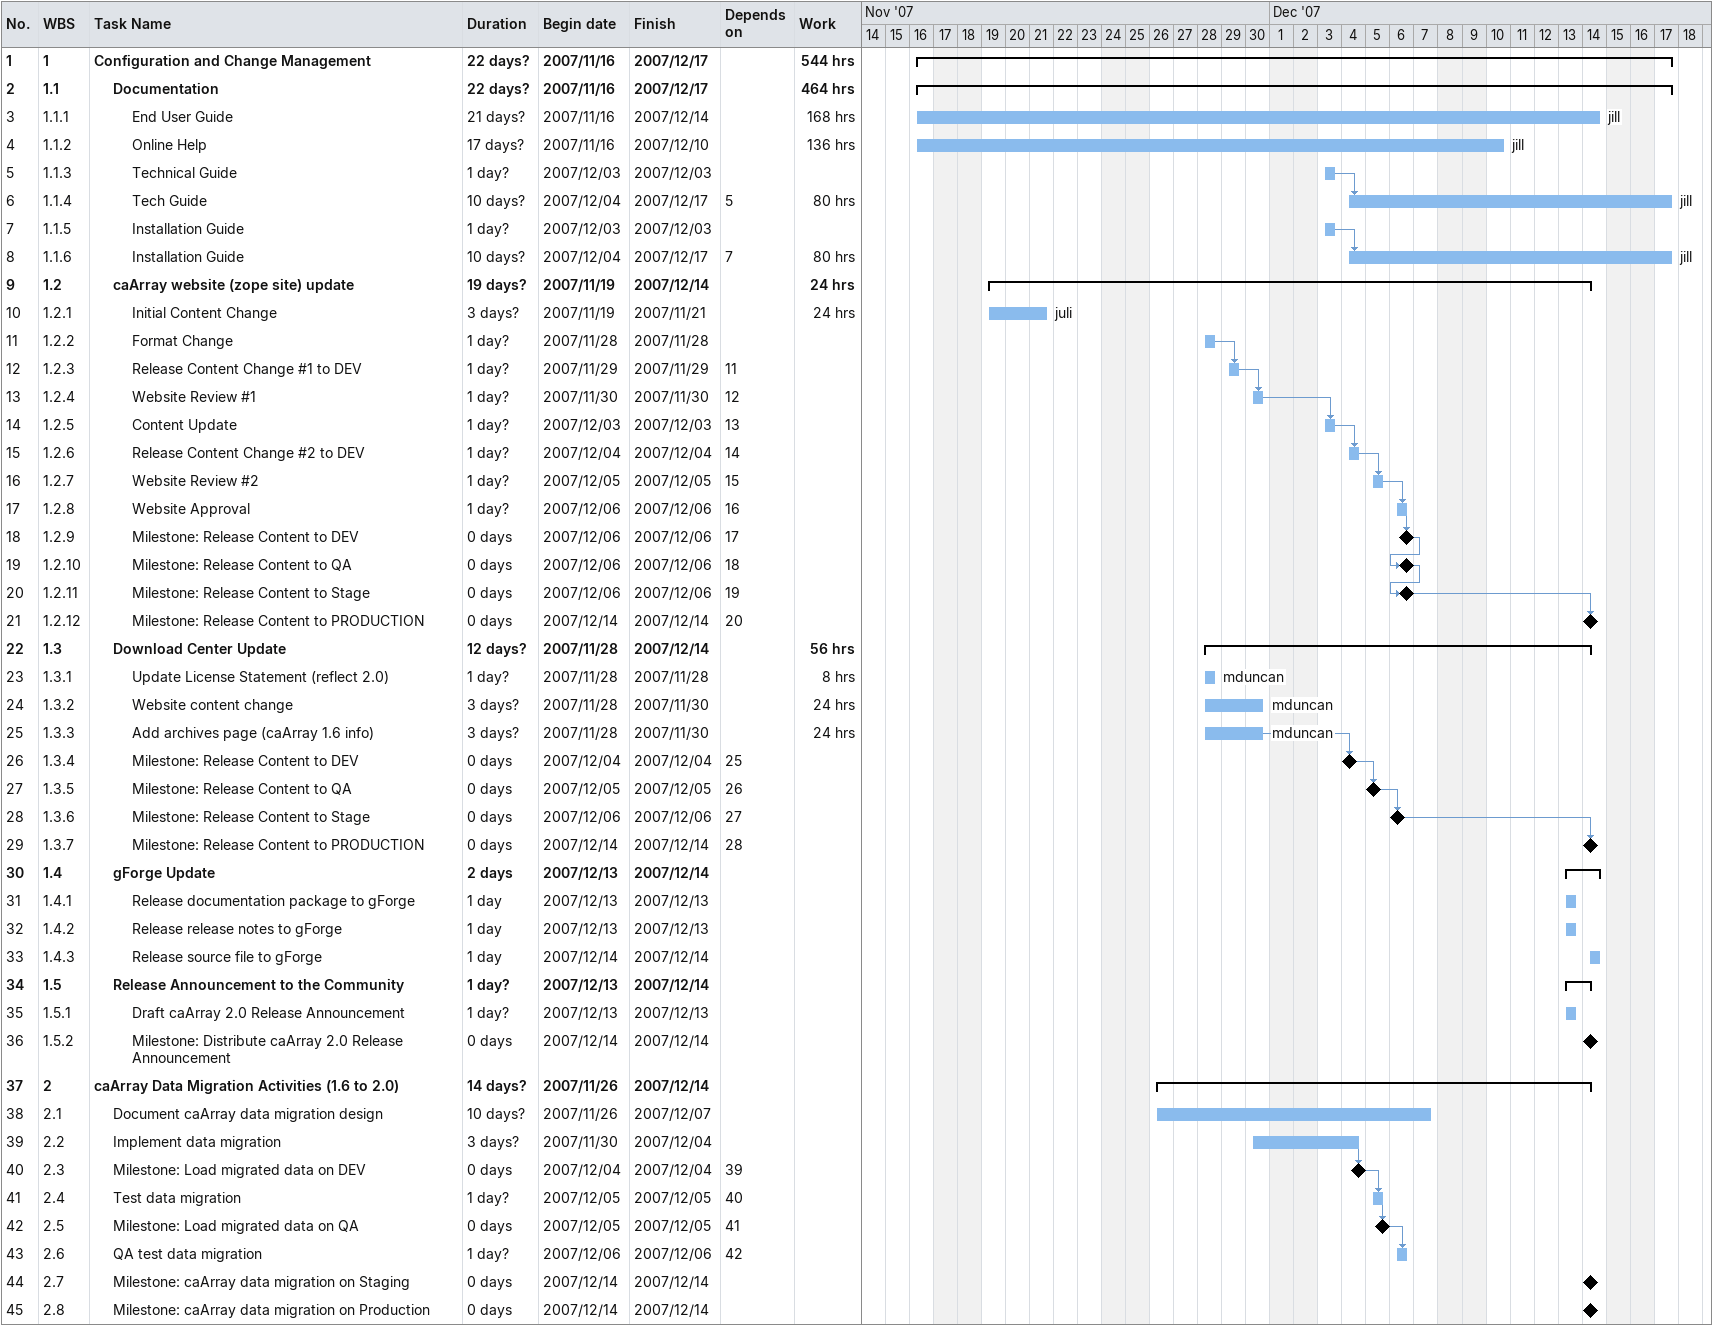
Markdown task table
| ID | WBS | Task | Duration | Start | Finish | Predecessors | Resources | Work (h) |
|---|---|---|---|---|---|---|---|---|
| 1 | 1 | **Configuration and Change Management** | 22d? | 2007-11-16 | 2007-12-17 |  |  | 544 |
| 2 | 1.1 | **Documentation** | 22d? | 2007-11-16 | 2007-12-17 |  |  | 464 |
| 3 | 1.1.1 | End User Guide | 21d? | 2007-11-16 | 2007-12-14 |  | jill | 168 |
| 4 | 1.1.2 | Online Help | 17d? | 2007-11-16 | 2007-12-10 |  | jill | 136 |
| 5 | 1.1.3 | Technical Guide | 1d? | 2007-12-03 | 2007-12-03 |  |  |  |
| 6 | 1.1.4 | Tech Guide | 10d? | 2007-12-04 | 2007-12-17 | 5 | jill | 80 |
| 7 | 1.1.5 | Installation Guide | 1d? | 2007-12-03 | 2007-12-03 |  |  |  |
| 8 | 1.1.6 | Installation Guide | 10d? | 2007-12-04 | 2007-12-17 | 7 | jill | 80 |
| 9 | 1.2 | **caArray website (zope site) update** | 19d? | 2007-11-19 | 2007-12-14 |  |  | 24 |
| 10 | 1.2.1 | Initial Content Change | 3d? | 2007-11-19 | 2007-11-21 |  | juli | 24 |
| 11 | 1.2.2 | Format Change | 1d? | 2007-11-28 | 2007-11-28 |  |  |  |
| 12 | 1.2.3 | Release Content Change #1 to DEV | 1d? | 2007-11-29 | 2007-11-29 | 11 |  |  |
| 13 | 1.2.4 | Website Review #1 | 1d? | 2007-11-30 | 2007-11-30 | 12 |  |  |
| 14 | 1.2.5 | Content Update | 1d? | 2007-12-03 | 2007-12-03 | 13 |  |  |
| 15 | 1.2.6 | Release Content Change #2 to DEV | 1d? | 2007-12-04 | 2007-12-04 | 14 |  |  |
| 16 | 1.2.7 | Website Review #2 | 1d? | 2007-12-05 | 2007-12-05 | 15 |  |  |
| 17 | 1.2.8 | Website Approval | 1d? | 2007-12-06 | 2007-12-06 | 16 |  |  |
| 18 | 1.2.9 | Milestone: Release Content to DEV | 0d | 2007-12-06 | 2007-12-06 | 17 |  |  |
| 19 | 1.2.10 | Milestone: Release Content to QA | 0d | 2007-12-06 | 2007-12-06 | 18 |  |  |
| 20 | 1.2.11 | Milestone: Release Content to Stage | 0d | 2007-12-06 | 2007-12-06 | 19 |  |  |
| 21 | 1.2.12 | Milestone: Release Content to PRODUCTION | 0d | 2007-12-14 | 2007-12-14 | 20 |  |  |
| 22 | 1.3 | **Download Center Update** | 12d? | 2007-11-28 | 2007-12-14 |  |  | 56 |
| 23 | 1.3.1 | Update License Statement (reflect 2.0) | 1d? | 2007-11-28 | 2007-11-28 |  | mduncan | 8 |
| 24 | 1.3.2 | Website content change | 3d? | 2007-11-28 | 2007-11-30 |  | mduncan | 24 |
| 25 | 1.3.3 | Add archives page (caArray 1.6 info) | 3d? | 2007-11-28 | 2007-11-30 |  | mduncan | 24 |
| 26 | 1.3.4 | Milestone: Release Content to DEV | 0d | 2007-12-04 | 2007-12-04 | 25 |  |  |
| 27 | 1.3.5 | Milestone: Release Content to QA | 0d | 2007-12-05 | 2007-12-05 | 26 |  |  |
| 28 | 1.3.6 | Milestone: Release Content to Stage | 0d | 2007-12-06 | 2007-12-06 | 27 |  |  |
| 29 | 1.3.7 | Milestone: Release Content to PRODUCTION | 0d | 2007-12-14 | 2007-12-14 | 28 |  |  |
| 30 | 1.4 | **gForge Update** | 2d | 2007-12-13 | 2007-12-14 |  |  |  |
| 31 | 1.4.1 | Release documentation package to gForge | 1d | 2007-12-13 | 2007-12-13 |  |  |  |
| 32 | 1.4.2 | Release release notes to gForge | 1d | 2007-12-13 | 2007-12-13 |  |  |  |
| 33 | 1.4.3 | Release source file to gForge | 1d | 2007-12-14 | 2007-12-14 |  |  |  |
| 34 | 1.5 | **Release Announcement to the Community** | 1d? | 2007-12-13 | 2007-12-14 |  |  |  |
| 35 | 1.5.1 | Draft caArray 2.0 Release Announcement | 1d? | 2007-12-13 | 2007-12-13 |  |  |  |
| 36 | 1.5.2 | Milestone: Distribute caArray 2.0 Release Announcement | 0d | 2007-12-14 | 2007-12-14 |  |  |  |
| 37 | 2 | **caArray Data Migration Activities (1.6 to 2.0)** | 14d? | 2007-11-26 | 2007-12-14 |  |  |  |
| 38 | 2.1 | Document caArray data migration design | 10d? | 2007-11-26 | 2007-12-07 |  |  |  |
| 39 | 2.2 | Implement data migration | 3d? | 2007-11-30 | 2007-12-04 |  |  |  |
| 40 | 2.3 | Milestone: Load migrated data on DEV | 0d | 2007-12-04 | 2007-12-04 | 39 |  |  |
| 41 | 2.4 | Test data migration | 1d? | 2007-12-05 | 2007-12-05 | 40 |  |  |
| 42 | 2.5 | Milestone: Load migrated data on QA | 0d | 2007-12-05 | 2007-12-05 | 41 |  |  |
| 43 | 2.6 | QA test data migration | 1d? | 2007-12-06 | 2007-12-06 | 42 |  |  |
| 44 | 2.7 | Milestone: caArray data migration on Staging | 0d | 2007-12-14 | 2007-12-14 |  |  |  |
| 45 | 2.8 | Milestone: caArray data migration on Production | 0d | 2007-12-14 | 2007-12-14 |  |  |  |
